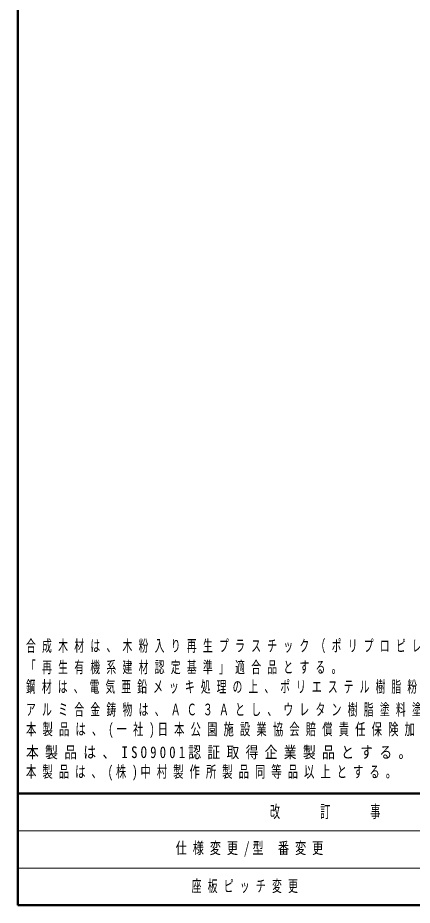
# Model space of a CAD drawing. Units: millimetres on the paper, scale 1:20. Extents: x -365 to 0, y 0 to 257.
# Drawn here: x -365 to -290.7, y 0 to 167 of the extents above; entities that cross this region are included whole.
import ezdxf

# ---------------------------------------------------------------- set-up
doc = ezdxf.new("R2010")
doc.units = ezdxf.units.MM
doc.layers.add('LY_1', color=7, linetype='Continuous', lineweight=25)
doc.layers.add('LY_3', color=7, linetype='Continuous', lineweight=13)
doc.styles.add('ＭＳ ゴシック', font='')
doc.styles.get('ＭＳ ゴシック').set_extended_font_data('MS Gothic')

msp = doc.modelspace()

# ---------------------------------------------------------------- linework, layer by layer
at = {"layer": 'LY_3', "lineweight": 50}
for p, q in [((-365, 257), (-365, 0)), ((-365, 21), (0, 21)), ((-365, 0), (0, 0))]:
    msp.add_line(p, q, dxfattribs=at)
at = {"layer": 'LY_3'}
for p, q in [((-365, 14), (-238.5, 14)), ((-365, 7), (-238.5, 7))]:
    msp.add_line(p, q, dxfattribs=at)

# ---------------------------------------------------------------- texts
at = {"layer": 'LY_1', "char_height": 2.199, "style": 'ＭＳ ゴシック'}
for s, insert, attachment_point in [('\\T1.64;\\W0.6;合成木材は、木粉入り再生プラスチック（ポリプロピレン系、色：サンディーブラウン）とし、', (-363.44, 47.448), 7), ('\\T1.64;\\W0.6;「再生有機系建材認定基準」適合品とする。', (-363.44, 43.448), 7), ('\\T1.62;\\W0.6;鋼材は、電気亜鉛メッキ処理の上、ポリエステル樹脂粉体塗装(ダークグレー）仕上げとする。', (-363.44, 39.448), 7), ('\\T1.64;\\W0.6;アルミ合金鋳物は、ＡＣ３Ａとし、ウレタン樹脂塗料塗装（ダークグレー）仕上げとする。', (-363.44, 35.448), 7), ('\\T1.59;\\W0.65;本製品は、(一社)日本公園施設業協会賠償責任保険加入製品とする。', (-363.44, 31.448), 7), ('\\T1.5;\\W0.8;本製品は、ISO9001認証取得企業製品とする。', (-363.44, 27.448), 7), ('\\T1.58;\\W0.65;本製品は、(株)中村製作所製品同等品以上とする。', (-363.44, 23.448), 7), ('\\T1.53;\\W0.7;仕様変更/型\\~番変更', (-335.25, 10.5), 4), ('\\T1.64;\\W0.6;座板ピッチ変更', (-332.25, 3.5), 4)]:
    msp.add_mtext(s, dxfattribs=dict(at, insert=insert, attachment_point=attachment_point))
at = {"layer": 'LY_3', "color": 4, "insert": (-301.75, 17.5), "char_height": 2.346, "attachment_point": 5, "style": 'ＭＳ ゴシック'}
msp.add_mtext('\\T1.64;\\W0.6;改\u3000\u3000訂\u3000\u3000事\u3000\u3000項', dxfattribs=at)

doc.saveas('drawing.dxf')
